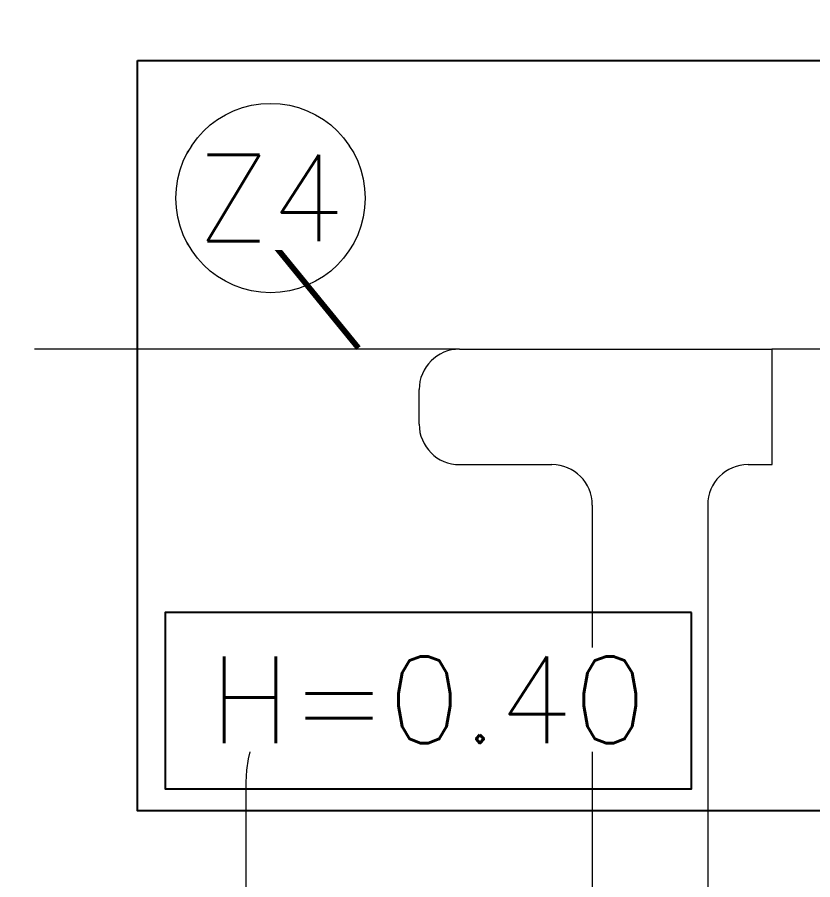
# Model space of a CAD drawing. Header units: metres. Extents: x -25 to 234, y -25 to 53.
# Drawn here: x 99.084 to 100.463, y 47.527 to 49.021 of the extents above; entities that cross this region are included whole.
import ezdxf

# ---------------------------------------------------------------- set-up
doc = ezdxf.new("R2010")
doc.units = ezdxf.units.M
doc.header["$LTSCALE"] = 0.1
doc.header["$MEASUREMENT"] = 0
doc.header["$PDMODE"] = 66
doc.linetypes.add('CONTINUA', pattern=[0])
for name, color, linetype, lineweight in [('0-S-GRID-IDEN', 1, 'Continuous', 9), ('A-WALL', 7, 'Continuous', 5), ('baños', 251, 'Continuous', 0), ('piscina', 131, 'Continuous', 0), ('piso', 253, 'Continuous', 0)]:
    doc.layers.add(name, color=color, linetype=linetype, lineweight=lineweight)
for name, color, linetype in [('001-DIMTEXTO', 4, 'Continuous'), ('DIMENSIONES', 7, 'Continuous'), ('DIMTEXTO', 4, 'Continuous'), ('ZAPATAS', 6, 'Continuous')]:
    doc.layers.add(name, color=color, linetype=linetype)
doc.styles.add('SMPLEX', font='simplex.shx')
doc.dimstyles.new('DIM-75', dxfattribs={"dimscale": 0.75, "dimtxt": 0.2, "dimasz": 0.2, "dimexe": 0.2, "dimexo": 0.2, "dimgap": 0.1, "dimtad": 0, "dimtih": 1, "dimtoh": 1, "dimzin": 0, "dimdsep": 46, "dimtxsty": 'SMPLEX', "dimblk1": 'OBLIQUE', "dimblk2": 'OBLIQUE', "dimsah": 1, "dimcen": 0.2, "dimclrd": 4, "dimclre": 4, "dimclrt": 4, "dimadec": 0, "dimazin": 0, "dimtfac": 1, "dimtmove": 1, "dimatfit": 3, "dimldrblk": 'OPEN30', "dimfxl": 0.25, "dimfxlon": 1, "dimtfill": 1, "dimtolj": 1, "dimtzin": 0, "dimarcsym": 0})

# ---------------------------------------------------------------- blocks, each defined once
blk = doc.blocks.new('PL MUEBLES 1N NASAS 09')
at = {"layer": 'A-WALL', "color": 4}
for p, q in [((54.1511, 52.9481), (54.6928, 52.9481)), ((54.6928, 52.7481), (54.6928, 52.9481)), ((54.0811, 52.8181), (54.0811, 52.8781)), ((54.1511, 52.7481), (54.3111, 52.7481)), ((54.6511, 52.7481), (54.6927, 52.7481)), ((54.3811, 52.6781), (54.3811, 50.4931)), ((54.5811, 52.6781), (54.5811, 49.1931))]:
    blk.add_line(p, q, dxfattribs=at)
for centre, start, end in [((54.1511, 52.8781), 90, 180), ((54.1511, 52.8181), 180, 270), ((54.3111, 52.6781), 0, 90), ((54.6511, 52.6781), 90, 180)]:
    blk.add_arc(centre, 0.07, start, end, dxfattribs=at)
at = {"layer": 'baños', "color": 4}
for p, q in [((53.9806, 52.3981), (54.3806, 52.3981)), ((53.7806, 52.1981), (53.7806, 50.9981))]:
    blk.add_line(p, q, dxfattribs=at)
blk.add_arc((53.9806, 52.1981), 0.2, 90, 180, dxfattribs=at)
at = {"layer": 'piscina', "color": 4, "extrusion": (0, 0, -1), "const_width": 0.01}
blk.add_lwpolyline([(-53.6971, 53.2912), (-53.9758, 52.95)], dxfattribs=at)
at = {"layer": 'piso', "color": 4}
for p, q in [((54.1511, 52.9481), (53.4146, 52.9481)), ((55.3644, 52.9481), (54.6923, 52.9481))]:
    blk.add_line(p, q, dxfattribs=at)
blk = doc.blocks.new('_Oblique')
at = {"color": 0, "linetype": 'ByBlock', "lineweight": -2}
blk.add_line((-0.5, -0.5), (0.5, 0.5), dxfattribs=at)
blk = doc.blocks.new('*D917')
at = {"layer": 'Defpoints', "color": 0, "linetype": 'CONTINUA', "transparency": 16777216}
for p in [(107.2114, -2.3059), (108.0114, -2.3059), (108.0114, -3.228)]:
    blk.add_point(p, dxfattribs=at)
at = {"layer": 'DIMENSIONES', "color": 4, "linetype": 'CONTINUA', "lineweight": -2, "transparency": 16777216}
for p, q in [((107.2114, -3.0405), (107.2114, -3.378)), ((108.0114, -3.0405), (108.0114, -3.378)), ((107.2114, -3.228), (107.3078, -3.228)), ((108.0114, -3.228), (107.915, -3.228))]:
    blk.add_line(p, q, dxfattribs=at)
at = {"layer": 'DIMENSIONES', "color": 4, "linetype": 'CONTINUA', "lineweight": -2, "transparency": 16777216, "xscale": 0.15, "yscale": 0.15, "zscale": 0.15, "rotation": 180}
blk.add_blockref('_Oblique', (107.2114, -3.228), dxfattribs=at)
at = {"layer": 'DIMENSIONES', "color": 4, "linetype": 'CONTINUA', "lineweight": -2, "transparency": 16777216, "xscale": 0.15, "yscale": 0.15, "zscale": 0.15}
blk.add_blockref('_Oblique', (108.0114, -3.228), dxfattribs=at)
at = {"layer": 'DIMENSIONES', "color": 4, "linetype": 'CONTINUA', "transparency": 16777216, "insert": (107.6114, -3.228), "char_height": 0.15, "attachment_point": 5, "style": 'SMPLEX', "bg_fill": 3, "box_fill_scale": 1.25, "bg_fill_color": 256, "bg_fill_true_color": 13158600, "bg_fill_transparency": 0}
blk.add_mtext('\\A1;0.80', dxfattribs=at)
blk = doc.blocks.new('_Open30')
at = {"layer": 'DIMTEXTO', "color": 0, "lineweight": -2}
for p, q in [((-1, 0.2679), (0, 0)), ((0, 0), (-1, -0.2679)), ((0, 0), (-1, 0))]:
    blk.add_line(p, q, dxfattribs=at)
blk = doc.blocks.new('*D923')
at = {"layer": 'Defpoints', "color": 0, "linetype": 'CONTINUA', "transparency": 16777216}
for p in [(106.2204, -1.5059), (106.7114, -1.5059), (106.7114, -2.8059)]:
    blk.add_point(p, dxfattribs=at)
at = {"layer": 'DIMENSIONES', "color": 4, "linetype": 'CONTINUA', "lineweight": -2, "transparency": 16777216}
for p, q in [((106.4079, -1.5059), (106.0704, -1.5059)), ((106.2204, -1.5059), (106.2204, -2.0059)), ((106.2204, -2.8059), (106.2204, -2.3059)), ((106.4079, -2.8059), (106.0704, -2.8059))]:
    blk.add_line(p, q, dxfattribs=at)
at = {"layer": 'DIMENSIONES', "color": 4, "linetype": 'CONTINUA', "lineweight": -2, "transparency": 16777216, "xscale": 0.15, "yscale": 0.15, "zscale": 0.15}
for p, rotation in [((106.2204, -1.5059), 90), ((106.2204, -2.8059), 270)]:
    blk.add_blockref('_Oblique', p, dxfattribs=dict(at, rotation=rotation))
at = {"layer": 'DIMENSIONES', "color": 4, "linetype": 'CONTINUA', "transparency": 16777216, "insert": (106.2204, -2.1559), "char_height": 0.15, "attachment_point": 5, "style": 'SMPLEX', "bg_fill": 3, "box_fill_scale": 1.25, "bg_fill_color": 256, "bg_fill_true_color": 13158600, "bg_fill_transparency": 0}
blk.add_mtext('\\A1;1.30', dxfattribs=at)
blk = doc.blocks.new('*D922')
at = {"layer": 'Defpoints', "color": 0, "linetype": 'CONTINUA', "transparency": 16777216}
for p in [(106.7114, -2.3059), (107.2114, -2.3059), (106.7114, -3.228)]:
    blk.add_point(p, dxfattribs=at)
at = {"layer": 'DIMENSIONES', "color": 4, "linetype": 'CONTINUA', "lineweight": -2, "transparency": 16777216}
for p, q in [((106.7114, -3.0405), (106.7114, -3.378)), ((107.2114, -3.0405), (107.2114, -3.378)), ((107.2114, -3.228), (106.7114, -3.228)), ((106.9614, -3.228), (106.9614, -3.7155)), ((106.9614, -3.7155), (107.1114, -3.7155))]:
    blk.add_line(p, q, dxfattribs=at)
at = {"layer": 'DIMENSIONES', "color": 4, "linetype": 'CONTINUA', "lineweight": -2, "transparency": 16777216, "xscale": 0.15, "yscale": 0.15, "zscale": 0.15, "rotation": 180}
blk.add_blockref('_Oblique', (106.7114, -3.228), dxfattribs=at)
at = {"layer": 'DIMENSIONES', "color": 4, "linetype": 'CONTINUA', "lineweight": -2, "transparency": 16777216, "xscale": 0.15, "yscale": 0.15, "zscale": 0.15}
blk.add_blockref('_Oblique', (107.2114, -3.228), dxfattribs=at)
at = {"layer": 'DIMENSIONES', "color": 4, "linetype": 'CONTINUA', "transparency": 16777216, "insert": (107.415, -3.7155), "char_height": 0.15, "attachment_point": 5, "style": 'SMPLEX', "bg_fill": 3, "box_fill_scale": 1.25, "bg_fill_color": 256, "bg_fill_true_color": 13158600, "bg_fill_transparency": 0}
blk.add_mtext('\\A1;0.50', dxfattribs=at)
blk = doc.blocks.new('A$C49d8b0bc')
at = {"layer": 'DIMENSIONES', "linetype": 'CONTINUA'}
dim = blk.add_linear_dim(base=(18.5463, 20.7143), p1=(17.7463, 21.6365), p2=(18.5463, 21.6365), dimstyle='DIM-75', dxfattribs=at)
dim.commit()
dim.dimension.update_dxf_attribs({"geometry": '*D917', "text_midpoint": (18.1463, 20.7143), "insert": (-89.4651, 23.9423)})
at = {"layer": 'ZAPATAS', "lineweight": 25}
blk.add_lwpolyline([(17.2463, 22.4365), (19.0463, 22.4365), (19.0463, 21.1365), (17.2463, 21.1365)], close=True, dxfattribs=at)
at = {"layer": 'DIMTEXTO', "color": 4, "insert": (17.4769, 22.1983), "char_height": 0.15, "attachment_point": 5, "rotation": 0, "style": 'SMPLEX', "bg_fill": 3, "box_fill_scale": 1.1, "bg_fill_color": 256, "bg_fill_true_color": 13158600, "bg_fill_transparency": 0}
blk.add_mtext('\\A1;Z4', dxfattribs=at)
at = {"layer": 'DIMENSIONES', "linetype": 'CONTINUA'}
dim = blk.add_linear_dim(base=(16.7553, 22.4365), p1=(17.2463, 21.1365), p2=(17.2463, 22.4365), angle=90, dimstyle='DIM-75', dxfattribs=at)
dim.commit()
dim.dimension.update_dxf_attribs({"geometry": '*D923', "text_midpoint": (16.7553, 21.7865), "insert": (-89.4651, 23.9423)})
at = {"layer": '0-S-GRID-IDEN'}
blk.add_circle((17.4769, 22.1983), 0.164, dxfattribs=at)
at = {"layer": 'DIMENSIONES', "linetype": 'CONTINUA'}
dim = blk.add_linear_dim(base=(17.2463, 20.7143), p1=(17.7463, 21.6365), p2=(17.2463, 21.6365), dimstyle='DIM-75', dxfattribs=at)
dim.commit()
dim.dimension.update_dxf_attribs({"geometry": '*D922', "text_midpoint": (17.7213, 20.2268), "insert": (-89.4651, 23.9423)})
at = {"layer": 'DIMTEXTO', "color": 4}
blk.add_lwpolyline([(18.2068, 21.4802), (17.2944, 21.4802), (17.2944, 21.1746), (18.2068, 21.1746)], close=True, dxfattribs=at)
at = {"layer": 'DIMTEXTO', "color": 4, "insert": (17.75, 21.3292), "char_height": 0.15, "attachment_point": 5, "rotation": 0, "style": 'SMPLEX', "bg_fill": 3, "box_fill_scale": 1.1, "bg_fill_color": 256, "bg_fill_true_color": 13158600, "bg_fill_transparency": 0}
blk.add_mtext('\\A1;H=0.40', dxfattribs=at)

msp = doc.modelspace()

# ---------------------------------------------------------------- block references
msp.add_blockref('PL MUEBLES 1N NASAS 09', (45.6997, -4.5024))

# ---------------------------------------------------------------- next in the draw order: block references
at = {"layer": '001-DIMTEXTO', "linetype": 'CONTINUA'}
msp.add_blockref('A$C49d8b0bc', (82.0462, 26.5092), dxfattribs=at)

doc.saveas('drawing.dxf')
